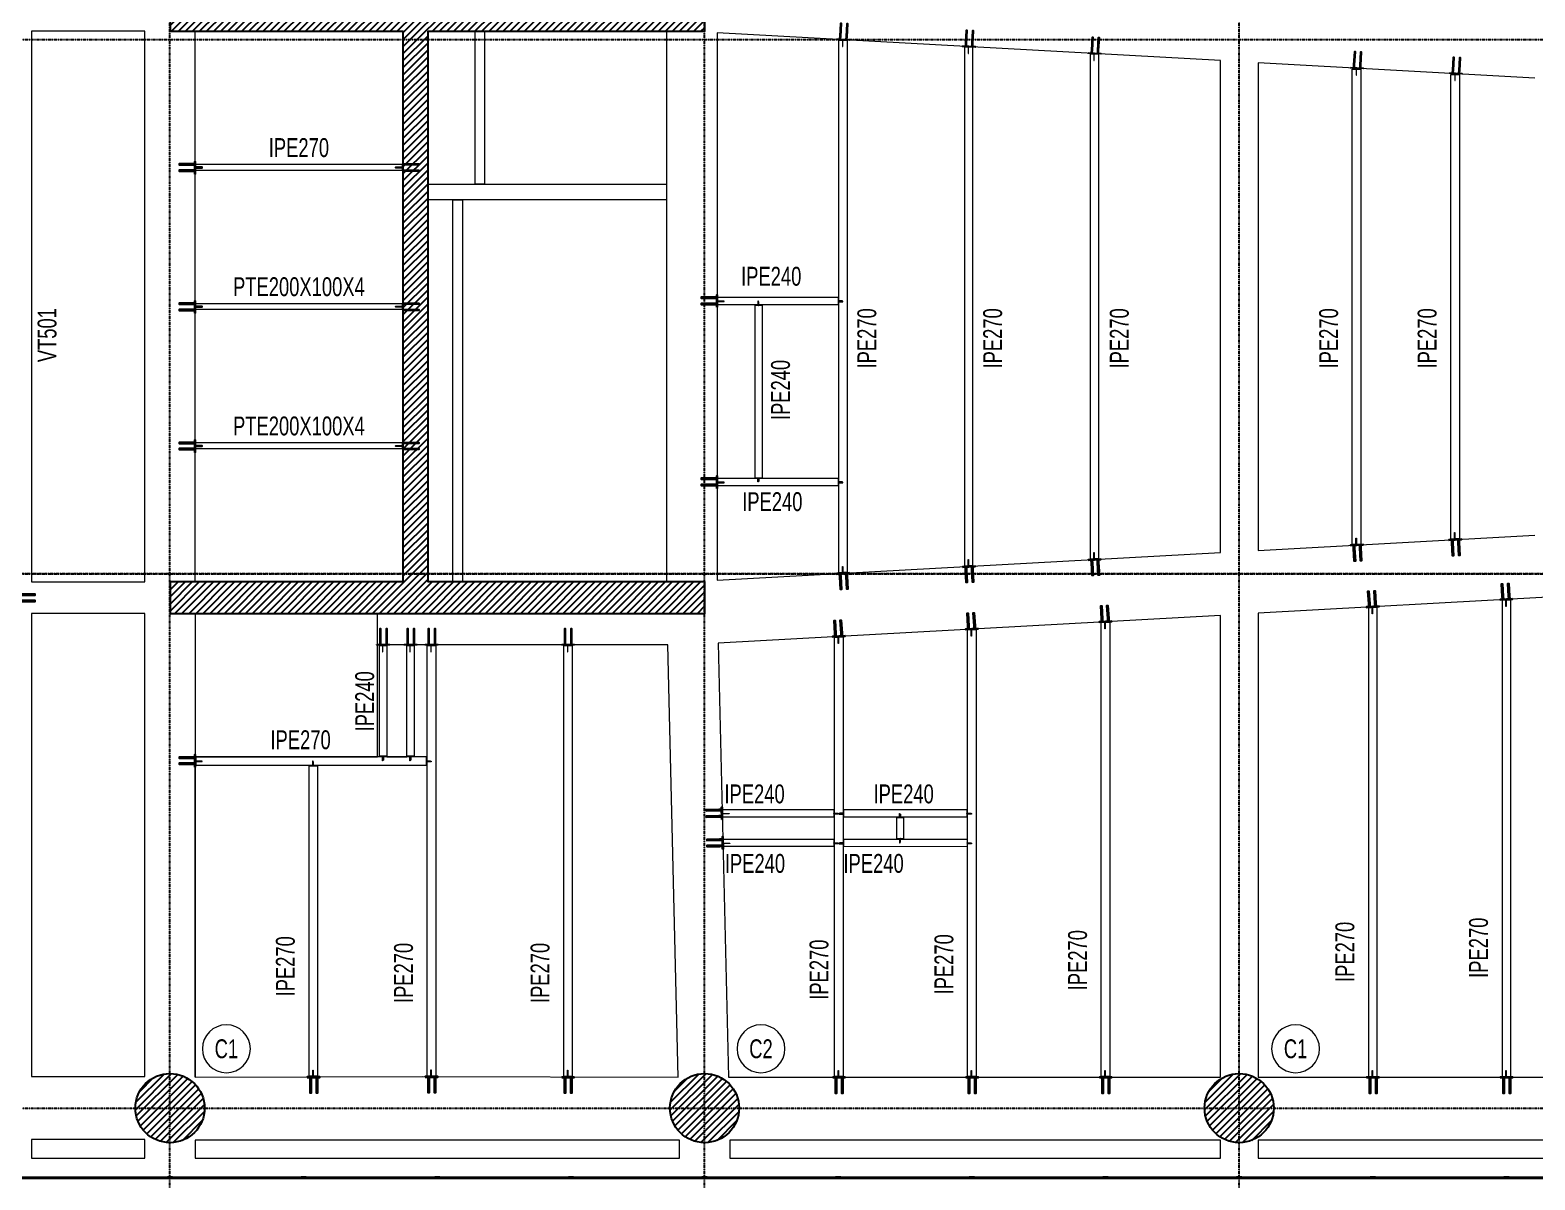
# Model space of a CAD drawing. Header units: millimetres. Extents: x -6598 to 74598, y -11659 to 33736.
# Drawn here: x 6276 to 30202, y -1143 to 17149 of the extents above; entities that cross this region are included whole.
import ezdxf
from ezdxf.enums import TextEntityAlignment as Align

# ---------------------------------------------------------------- set-up
doc = ezdxf.new("R2010")
doc.units = ezdxf.units.MM
doc.header["$LTSCALE"] = 0.95
doc.linetypes.add('DXK_LINE_DOT3', pattern=[5.9187, 2.979, -0.9799, 0.9799, -0.9799])
for name, color, linetype, lineweight in [('0-2', 250, 'Continuous', 5), ('E_COLUMNAS-4', 1, 'Continuous', 25), ('E_TEXTO', 3, 'Continuous', 9), ('E_VIGAS', 7, 'Continuous', 9), ('E_VIGAS-1', 5, 'Continuous', 25), ('E_VIGAS-2', 10, 'Continuous', 25), ('HCB-VIGAS', 4, 'Continuous', 15)]:
    doc.layers.add(name, color=color, linetype=linetype, lineweight=lineweight)
for name, color, linetype in [('HCB-ACH_PANT', 253, 'Continuous'), ('HCB-EJES', 1, 'Continuous'), ('HCB-PLATINAS', 5, 'Continuous'), ('HCB_PANTALLAS', 6, 'Continuous'), ('HCB_VIGAS', 4, 'Continuous')]:
    doc.layers.add(name, color=color, linetype=linetype)
doc.styles.add('Arial Narrow', font='', dxfattribs={"width": 0.85, "height": 0.3})
doc.styles.get('Arial Narrow').set_extended_font_data('Arial Narrow')

# ---------------------------------------------------------------- blocks, each defined once
blk = doc.blocks.new('EST_SFM_VIGA-METALICA-SECCION-C - EST_SFM_VIGA-METALICA-UPN100-1527742-PLANTA TIPO PISO 18 A PISO 23')
at = {"layer": 'E_VIGAS-2'}
blk.add_line((34.044, 0.018), (-34.827, 0.018), dxfattribs=at)
blk = doc.blocks.new('DCTIB_CNI_EST_MOD-1A-FAC_0001_rvt-2-PLANTA TIPO PISO 18 A PISO 23')
at = {"layer": 'E_VIGAS-1'}
for p, q in [((-65.703, 139.567), (-65.621, 139.567)), ((-65.703, 139.545), (-65.703, 139.567)), ((-65.621, 139.545), (-65.621, 139.567)), ((-63.578, 139.567), (-63.496, 139.567)), ((-63.578, 139.545), (-63.578, 139.567)), ((-63.496, 139.545), (-63.496, 139.567)), ((-61.453, 139.567), (-61.371, 139.567)), ((-61.453, 139.545), (-61.453, 139.567)), ((-61.371, 139.545), (-61.371, 139.567)), ((-59.328, 139.567), (-59.246, 139.567)), ((-59.328, 139.567), (-59.328, 139.545)), ((-59.246, 139.567), (-59.246, 139.545)), ((-57.203, 139.567), (-57.121, 139.567)), ((-57.203, 139.545), (-57.203, 139.567)), ((-57.121, 139.545), (-57.121, 139.567)), ((-55.078, 139.567), (-54.996, 139.567)), ((-55.078, 139.545), (-55.078, 139.567)), ((-54.996, 139.545), (-54.996, 139.567)), ((-52.953, 139.567), (-52.871, 139.567)), ((-52.953, 139.545), (-52.953, 139.567)), ((-52.871, 139.545), (-52.871, 139.567)), ((-50.828, 139.567), (-50.746, 139.567)), ((-50.828, 139.567), (-50.828, 139.545)), ((-50.746, 139.567), (-50.746, 139.545)), ((-48.703, 139.567), (-48.621, 139.567)), ((-48.703, 139.545), (-48.703, 139.567)), ((-48.621, 139.545), (-48.621, 139.567)), ((-46.578, 139.567), (-46.496, 139.567)), ((-46.578, 139.545), (-46.578, 139.567)), ((-46.496, 139.545), (-46.496, 139.567)), ((-44.453, 139.567), (-44.371, 139.567)), ((-44.453, 139.545), (-44.453, 139.567)), ((-44.371, 139.545), (-44.371, 139.567))]:
    blk.add_line(p, q, dxfattribs=at)
blk.add_blockref('EST_SFM_VIGA-METALICA-SECCION-C - EST_SFM_VIGA-METALICA-UPN100-1527742-PLANTA TIPO PISO 18 A PISO 23', (-39.77, 139.527), dxfattribs=at)
blk = doc.blocks.new('CNI_TAG COLUMNAS CONCRETO MARCA - CNI_COLUMNA CONCRETO-582370-PLANTA TIPO PISO 18 A PISO 23')
at = {"layer": 'E_TEXTO'}
for start, end in [(360, 180), (180, 360)]:
    blk.add_arc((0.00026, -0.00015), 0.00254, start, end, dxfattribs=at)

msp = doc.modelspace()

# ---------------------------------------------------------------- hatches: boundary and pattern name
at = {"layer": 'HCB-ACH_PANT'}
h = msp.add_hatch(dxfattribs=at)
h.set_pattern_fill('ANSI31', color=256, scale=25)
h.set_pattern_definition([(45, (-21176.42, -55448.78), (-56.1266, 56.1266), [])])
h.paths.add_polyline_path([(8503.2, 8370.1), (8503.2, 7870.1), (17003.2, 7870.1), (17003.2, 8370.1), (12603.1, 8370.1), (12603.1, 17130.1), (17003.2, 17130.1), (17003.2, 17630.1), (8503.2, 17630.1), (8503.2, 17130.1), (12203.1, 17130.1), (12203.1, 8370.1)])
h = msp.add_hatch(dxfattribs=at)
h.set_pattern_fill('ANSI31', color=256, scale=25)
h.set_pattern_definition([(45, (-4146.11, -3e-11), (-56.1266, 56.1266), [])])
edge = h.paths.add_edge_path()
edge.add_arc((8500.1, 0), 550, 0, 360)
h = msp.add_hatch(dxfattribs=at)
h.set_pattern_fill('ANSI31', color=256, scale=25)
h.set_pattern_definition([(45, (4353.89, -3e-11), (-56.1266, 56.1266), [])])
edge = h.paths.add_edge_path()
edge.add_arc((17000.1, 0), 550, 0, 360)
h = msp.add_hatch(dxfattribs=at)
h.set_pattern_fill('ANSI31', color=256, scale=25)
h.set_pattern_definition([(45, (12853.89, -3e-11), (-56.1266, 56.1266), [])])
edge = h.paths.add_edge_path()
edge.add_arc((25500.1, 0), 550, 0, 360)

# ---------------------------------------------------------------- linework, layer by layer
at = {"layer": 'E_COLUMNAS-4'}
for centre in [(8500.1, 0), (17000.1, 0), (25500.1, 0)]:
    msp.add_circle(centre, 550, dxfattribs=at)
at = {"layer": 'E_VIGAS', "color": 30, "true_color": 0xf26722}
for p, q in [((12600.1, 14697.8), (16400.1, 14697.9)), ((16400.1, 14447.9), (12600.1, 14447.8))]:
    msp.add_line(p, q, dxfattribs=at)
for points in [[(6101, 26595.9), (6101.1, -1095.9), (61901.3, -1095.8), (61901.2, 26595.9)], [(6301, 17132.6), (6301, 8370.2), (8101, 8370.2), (8101, 17132.6)], [(33672.8, 490.1), (33788.7, 8125.2), (30409.1, 8125.2), (25801, 7870.7), (25801, 490.1)], [(8101, 500), (8101, 7870.2), (6301, 7870.2), (6301, 500)], [(25201, 490.1), (25201, 7837.5), (17215, 7396.4), (17380.9, 490.1)], [(8101, -795.9), (8101, -500), (6301, -500), (6301, -795.9)], [(33657.6, -509.9), (25801, -509.9), (25801, -795.9), (33653.3, -795.9)]]:
    msp.add_lwpolyline(points, close=True, dxfattribs=at)
for points in [[(8901, 8370.2), (8901, 17130.2)], [(13500.1, 17127.8), (13500.1, 14697.8), (13350.1, 14697.8), (13350.1, 17127.8)], [(17201.2, 8397.2), (25201, 8839.1), (25201, 16663.4), (17201.3, 17106.2), (17201.3, 8397.2)], [(30201.2, 16386.6), (25801, 16630.2), (25801, 8872.2), (30201.3, 9115.2)], [(13000.1, 8367.8), (13000, 14447.8), (13150, 14447.8), (13150.1, 8367.8)], [(8901, 7870.2), (8901, 5590.1), (11800, 5590.1), (11801, 7370.2), (11801, 7870.2)], [(8901, 490.1), (8901, 5590.1), (8901, 490.1), (12515, 500.1), (16580.7, 490.1), (16415.4, 7370.2), (16415.4, 7370.2), (12385, 7370.1), (12385, 7370.1)], [(16601, -795.9), (16601, -509.9), (8901, -509.9), (8901, -795.9), (16601, -795.9)], [(17401, -795.9), (25201, -795.9), (25201, -509.9), (17401, -509.9), (17401, -795.9)]]:
    msp.add_lwpolyline(points, dxfattribs=at)
at = {"layer": 'E_VIGAS', "color": 8}
for points in [[(16401.3, 8370.2), (16401.3, 8370.2), (16401.3, 17130.2), (16401.3, 17130.2)], [(12264.9, 7370.1), (11950, 7370.1), (11950, 5590.1), (12265, 5590.1), (12265.1, 7370.1)]]:
    msp.add_lwpolyline(points, dxfattribs=at)
at = {"layer": 'HCB-EJES', "linetype": 'DXK_LINE_DOT3'}
for p, q in [((8500.1, -5780.2), (8500.1, 31280.5)), ((17000.1, -5780.2), (17000.1, 31280.5)), ((25500.1, -5780.2), (25500.1, 31280.5)), ((-5098.2, 17000), (73098.4, 17000)), ((-5098.2, 0), (73098.4, 0))]:
    msp.add_line(p, q, dxfattribs=at)
msp.add_lwpolyline([(73098.4, 8500), (-5098.2, 8500), (73098.4, 8500)], dxfattribs=at)
at = {"layer": 'HCB-PLATINAS', "color": 5}
for points in [[(19151.2, 17005.8), (19154.7, 17004.1), (19158.4, 17005.4), (19160.5, 17006.1), (19163.2, 17011.6), (19165.2, 17049.1), (19176.5, 17253.2), (19160.6, 17254.1), (19149.3, 17049.9), (19147.2, 17012.5), (19149.2, 17006.7)], [(19251, 17000.2), (19254.6, 16998.5), (19258.3, 16999.8), (19260.4, 17000.6), (19263, 17006.1), (19265.1, 17043.5), (19276.4, 17247.7), (19260.4, 17248.6), (19249.1, 17044.4), (19247, 17007), (19249.1, 17001.2)], [(21151.3, 16895.1), (21154.8, 16893.4), (21158.5, 16894.7), (21160.6, 16895.4), (21163.3, 16900.9), (21165.3, 16938.3), (21176.6, 17142.5), (21160.7, 17143.4), (21149.4, 16939.2), (21147.3, 16901.8), (21149.3, 16896)], [(21251.1, 16889.5), (21254.7, 16887.8), (21258.4, 16889.1), (21260.5, 16889.9), (21263.1, 16895.4), (21265.2, 16932.8), (21276.5, 17137), (21260.5, 17137.9), (21249.2, 16933.7), (21247.1, 16896.3), (21249.2, 16890.5)], [(23151.6, 16784.3), (23155.2, 16782.6), (23158.9, 16783.9), (23160.9, 16784.7), (23163.6, 16790.2), (23165.7, 16827.6), (23177, 17031.8), (23161, 17032.7), (23149.7, 16828.5), (23147.6, 16791.1), (23149.6, 16785.3)], [(23251.5, 16778.8), (23255, 16777.1), (23258.7, 16778.4), (23260.8, 16779.1), (23263.4, 16784.7), (23265.5, 16822.1), (23276.8, 17026.3), (23260.8, 17027.2), (23249.5, 16823), (23247.5, 16785.5), (23249.5, 16779.8)], [(27321.8, 16553.4), (27325.3, 16551.7), (27329, 16553), (27331.1, 16553.7), (27333.8, 16559.3), (27335.8, 16596.7), (27347.1, 16800.9), (27331.2, 16801.8), (27319.9, 16597.6), (27317.8, 16560.1), (27319.8, 16554.4)], [(27421.6, 16547.9), (27425.2, 16546.2), (27428.9, 16547.5), (27431, 16548.2), (27433.6, 16553.7), (27435.7, 16591.2), (27447, 16795.4), (27431, 16796.2), (27419.7, 16592.1), (27417.6, 16554.6), (27419.7, 16548.8)], [(28893.2, 16466.4), (28896.7, 16464.7), (28900.4, 16466), (28902.5, 16466.8), (28905.2, 16472.3), (28907.3, 16509.7), (28918.6, 16713.9), (28902.6, 16714.8), (28891.3, 16510.6), (28889.2, 16473.2), (28891.2, 16467.4)], [(28993.1, 16460.9), (28996.6, 16459.2), (29000.3, 16460.5), (29002.4, 16461.2), (29005, 16466.7), (29007.1, 16504.2), (29018.4, 16708.4), (29002.4, 16709.3), (28991.1, 16505.1), (28989.1, 16467.6), (28991.1, 16461.8)], [(8893.5, 15007.1), (8895, 15010.7), (8893.5, 15014.4), (8892.7, 15016.4), (8887, 15018.7), (8849.5, 15018.7), (8645, 15018.7), (8645, 15002.7), (8849.5, 15002.7), (8887, 15002.7), (8892.7, 15005.1)], [(8893.5, 14907.1), (8895, 14910.7), (8893.5, 14914.4), (8892.7, 14916.4), (8887, 14918.7), (8849.5, 14918.7), (8645, 14918.7), (8645, 14902.7), (8849.5, 14902.7), (8887, 14902.7), (8892.7, 14905.1)], [(12210.6, 15007.1), (12209.1, 15010.7), (12210.6, 15014.4), (12211.5, 15016.4), (12217.1, 15018.7), (12254.6, 15018.7), (12459.1, 15018.7), (12459.1, 15002.7), (12254.6, 15002.7), (12217.1, 15002.7), (12211.5, 15005.1)], [(12210.6, 14907.1), (12209.1, 14910.7), (12210.6, 14914.4), (12211.5, 14916.4), (12217.1, 14918.7), (12254.6, 14918.7), (12459.1, 14918.7), (12459.1, 14902.7), (12254.6, 14902.7), (12217.1, 14902.7), (12211.5, 14905.1)], [(8893.5, 12793.7), (8895, 12797.3), (8893.5, 12801), (8892.7, 12803), (8887, 12805.3), (8849.5, 12805.3), (8645, 12805.3), (8645, 12789.3), (8849.5, 12789.3), (8887, 12789.3), (8892.7, 12791.7)], [(8893.5, 12693.7), (8895, 12697.3), (8893.5, 12701), (8892.7, 12703), (8887, 12705.3), (8849.5, 12705.3), (8645, 12705.3), (8645, 12689.3), (8849.5, 12689.3), (8887, 12689.3), (8892.7, 12691.7)], [(12210.6, 12793.7), (12209.1, 12797.3), (12210.6, 12801), (12211.5, 12803), (12217.1, 12805.3), (12254.6, 12805.3), (12459.1, 12805.3), (12459.1, 12789.3), (12254.6, 12789.3), (12217.1, 12789.3), (12211.5, 12791.7)], [(12210.6, 12693.7), (12209.1, 12697.3), (12210.6, 12701), (12211.5, 12703), (12217.1, 12705.3), (12254.6, 12705.3), (12459.1, 12705.3), (12459.1, 12689.3), (12254.6, 12689.3), (12217.1, 12689.3), (12211.5, 12691.7)], [(17193.8, 12890.1), (17195.3, 12893.7), (17193.8, 12897.3), (17192.9, 12899.4), (17187.3, 12901.7), (17149.8, 12901.7), (16945.3, 12901.7), (16945.3, 12885.7), (17149.8, 12885.7), (17187.3, 12885.7), (17192.9, 12888.1)], [(17193.8, 12790.1), (17195.3, 12793.7), (17193.8, 12797.3), (17192.9, 12799.4), (17187.3, 12801.7), (17149.8, 12801.7), (16945.3, 12801.7), (16945.3, 12785.7), (17149.8, 12785.7), (17187.3, 12785.7), (17192.9, 12788.1)], [(8893.5, 10578.7), (8895, 10582.3), (8893.5, 10586), (8892.7, 10588), (8887, 10590.3), (8849.5, 10590.3), (8645, 10590.3), (8645, 10574.3), (8849.5, 10574.3), (8887, 10574.3), (8892.7, 10576.7)], [(12210.6, 10578.7), (12209.1, 10582.3), (12210.6, 10586), (12211.5, 10588), (12217.1, 10590.3), (12254.6, 10590.3), (12459.1, 10590.3), (12459.1, 10574.3), (12254.6, 10574.3), (12217.1, 10574.3), (12211.5, 10576.7)], [(8893.5, 10478.7), (8895, 10482.3), (8893.5, 10486), (8892.7, 10488), (8887, 10490.3), (8849.5, 10490.3), (8645, 10490.3), (8645, 10474.3), (8849.5, 10474.3), (8887, 10474.3), (8892.7, 10476.7)], [(12210.6, 10478.7), (12209.1, 10482.3), (12210.6, 10486), (12211.5, 10488), (12217.1, 10490.3), (12254.6, 10490.3), (12459.1, 10490.3), (12459.1, 10474.3), (12254.6, 10474.3), (12217.1, 10474.3), (12211.5, 10476.7)], [(17193.8, 10008.4), (17195.3, 10012.1), (17193.8, 10015.7), (17192.9, 10017.7), (17187.3, 10020.1), (17149.8, 10020.1), (16945.3, 10020.1), (16945.3, 10004.1), (17149.8, 10004.1), (17187.3, 10004.1), (17192.9, 10006.4)], [(17193.8, 9908.4), (17195.3, 9912.1), (17193.8, 9915.7), (17192.9, 9917.7), (17187.3, 9920.1), (17149.8, 9920.1), (16945.3, 9920.1), (16945.3, 9904.1), (17149.8, 9904.1), (17187.3, 9904.1), (17192.9, 9906.4)], [(27321.7, 8948.6), (27325.2, 8950.3), (27328.9, 8949), (27331, 8948.3), (27333.6, 8942.8), (27335.7, 8905.3), (27347.1, 8701.2), (27331.1, 8700.3), (27319.8, 8904.4), (27317.7, 8941.9), (27319.7, 8947.7)], [(27421.5, 8954.2), (27425.1, 8955.9), (27428.8, 8954.6), (27430.8, 8953.9), (27433.5, 8948.3), (27435.6, 8910.9), (27446.9, 8706.7), (27431, 8705.8), (27419.6, 8910), (27417.5, 8947.4), (27419.5, 8953.2)], [(28884.5, 9034.9), (28888.1, 9036.6), (28891.8, 9035.3), (28893.8, 9034.6), (28896.5, 9029.1), (28898.6, 8991.6), (28909.9, 8787.5), (28894, 8786.6), (28882.6, 8990.8), (28880.5, 9028.2), (28882.5, 9034)], [(28984.4, 9040.5), (28987.9, 9042.2), (28991.6, 9040.9), (28993.7, 9040.2), (28996.3, 9034.7), (28998.4, 8997.2), (29009.8, 8793), (28993.8, 8792.1), (28982.4, 8996.3), (28980.4, 9033.8), (28982.4, 9039.5)], [(21251, 8613.3), (21254.5, 8615), (21258.2, 8613.7), (21260.3, 8613), (21263, 8607.5), (21265.1, 8570), (21276.4, 8365.9), (21260.5, 8365), (21249.1, 8569.2), (21247, 8606.6), (21249, 8612.4)], [(23151.5, 8718.3), (23155, 8720), (23158.7, 8718.7), (23160.8, 8717.9), (23163.5, 8712.4), (23165.6, 8675), (23176.9, 8470.8), (23160.9, 8469.9), (23149.6, 8674.1), (23147.5, 8711.5), (23149.5, 8717.3)], [(23251.3, 8723.8), (23254.9, 8725.5), (23258.6, 8724.2), (23260.7, 8723.5), (23263.3, 8718), (23265.4, 8680.5), (23276.8, 8476.4), (23260.8, 8475.5), (23249.4, 8679.6), (23247.3, 8717.1), (23249.4, 8722.9)], [(19151.2, 8497.5), (19154.7, 8499.2), (19158.4, 8497.9), (19160.5, 8497.2), (19163.2, 8491.7), (19165.3, 8454.2), (19176.6, 8250), (19160.7, 8249.1), (19149.3, 8453.3), (19147.2, 8490.8), (19149.2, 8496.5)], [(19251.1, 8503.1), (19254.6, 8504.8), (19258.3, 8503.5), (19260.4, 8502.7), (19263, 8497.2), (19265.1, 8459.8), (19276.5, 8255.6), (19260.5, 8254.7), (19249.1, 8458.9), (19247, 8496.3), (19249.1, 8502.1)], [(21151.2, 8607.8), (21154.7, 8609.5), (21158.4, 8608.2), (21160.5, 8607.4), (21163.1, 8601.9), (21165.2, 8564.5), (21176.6, 8360.3), (21160.6, 8359.4), (21149.2, 8563.6), (21147.2, 8601), (21149.2, 8606.8)], [(6108.6, 8172.1), (6107.1, 8168.5), (6108.6, 8164.8), (6109.4, 8162.8), (6115.1, 8160.5), (6152.6, 8160.5), (6357.1, 8160.5), (6357.1, 8176.5), (6152.6, 8176.5), (6115.1, 8176.5), (6109.4, 8174.1)], [(27573.3, 7976.1), (27569.7, 7974.4), (27566, 7975.7), (27564, 7976.4), (27561.3, 7981.9), (27559.2, 8019.4), (27548, 8223.6), (27563.9, 8224.4), (27575.2, 8020.2), (27577.3, 7982.8), (27575.3, 7977)], [(27673.1, 7981.6), (27669.6, 7979.9), (27665.9, 7981.2), (27663.8, 7981.9), (27661.2, 7987.4), (27659.1, 8024.9), (27647.8, 8229.1), (27663.8, 8230), (27675.1, 8025.8), (27677.1, 7988.3), (27675.1, 7982.5)], [(29697.9, 8093.4), (29694.4, 8091.7), (29690.7, 8093), (29688.6, 8093.8), (29685.9, 8099.3), (29683.9, 8136.7), (29672.6, 8340.9), (29688.6, 8341.8), (29699.8, 8137.6), (29701.9, 8100.2), (29699.9, 8094.4)], [(29797.7, 8098.9), (29794.2, 8097.2), (29790.5, 8098.5), (29788.4, 8099.3), (29785.8, 8104.8), (29783.7, 8142.2), (29772.4, 8346.4), (29788.4, 8347.3), (29799.7, 8143.1), (29801.8, 8105.7), (29799.7, 8099.9)], [(6108.6, 8072.1), (6107.1, 8068.5), (6108.6, 8064.8), (6109.4, 8062.8), (6115.1, 8060.5), (6152.6, 8060.5), (6357.1, 8060.5), (6357.1, 8076.5), (6152.6, 8076.5), (6115.1, 8076.5), (6109.4, 8074.1)], [(23323.5, 7741.3), (23320, 7739.6), (23316.3, 7740.9), (23314.2, 7741.7), (23311.5, 7747.2), (23309.5, 7784.6), (23298.2, 7988.8), (23314.2, 7989.7), (23325.4, 7785.5), (23327.5, 7748.1), (23325.5, 7742.3)], [(23423.3, 7746.8), (23419.8, 7745.1), (23416.1, 7746.4), (23414, 7747.2), (23411.4, 7752.7), (23409.3, 7790.1), (23398, 7994.3), (23414, 7995.2), (23425.3, 7791), (23427.3, 7753.6), (23425.3, 7747.8)], [(19083.7, 7507.2), (19080.2, 7505.5), (19076.5, 7506.8), (19074.4, 7507.5), (19071.8, 7513.1), (19069.7, 7550.5), (19058.4, 7754.7), (19074.4, 7755.6), (19085.7, 7551.4), (19087.8, 7513.9), (19085.7, 7508.2)], [(19183.6, 7512.7), (19180.1, 7511), (19176.4, 7512.3), (19174.3, 7513.1), (19171.6, 7518.6), (19169.6, 7556), (19158.3, 7760.2), (19174.3, 7761.1), (19185.5, 7556.9), (19187.6, 7519.5), (19185.6, 7513.7)], [(21198.5, 7624), (21194.9, 7622.3), (21191.2, 7623.6), (21189.2, 7624.3), (21186.5, 7629.8), (21184.4, 7667.2), (21173.2, 7871.4), (21189.1, 7872.3), (21200.4, 7668.1), (21202.5, 7630.7), (21200.5, 7624.9)], [(21298.3, 7629.5), (21294.8, 7627.8), (21291.1, 7629.1), (21289, 7629.8), (21286.4, 7635.3), (21284.3, 7672.8), (21273, 7876.9), (21289, 7877.8), (21300.3, 7673.6), (21302.3, 7636.2), (21300.3, 7630.4)], [(11841.4, 7377.6), (11845, 7376.1), (11848.6, 7377.6), (11850.7, 7378.5), (11853, 7384.1), (11853, 7421.6), (11853, 7626.1), (11837, 7626.1), (11837, 7421.6), (11837, 7384.1), (11839.4, 7378.5)], [(11941.4, 7377.6), (11945, 7376.1), (11948.6, 7377.6), (11950.7, 7378.5), (11953, 7384.1), (11953, 7421.6), (11953, 7626.1), (11937, 7626.1), (11937, 7421.6), (11937, 7384.1), (11939.4, 7378.5)], [(12275.9, 7377.6), (12279.5, 7376.1), (12283.1, 7377.6), (12285.1, 7378.5), (12287.5, 7384.1), (12287.5, 7421.6), (12287.5, 7626.1), (12271.5, 7626.1), (12271.5, 7421.6), (12271.5, 7384.1), (12273.8, 7378.5)], [(12375.9, 7377.6), (12379.5, 7376.1), (12383.1, 7377.6), (12385.1, 7378.5), (12387.5, 7384.1), (12387.5, 7421.6), (12387.5, 7626.1), (12371.5, 7626.1), (12371.5, 7421.6), (12371.5, 7384.1), (12373.8, 7378.5)], [(12608.5, 7377.7), (12612.2, 7376.2), (12615.8, 7377.7), (12617.8, 7378.5), (12620.2, 7384.2), (12620.2, 7421.7), (12620.2, 7626.2), (12604.2, 7626.2), (12604.2, 7421.7), (12604.2, 7384.2), (12606.5, 7378.5)], [(12708.5, 7377.7), (12712.2, 7376.2), (12715.8, 7377.7), (12717.8, 7378.5), (12720.2, 7384.2), (12720.2, 7421.7), (12720.2, 7626.2), (12704.2, 7626.2), (12704.2, 7421.7), (12704.2, 7384.2), (12706.5, 7378.5)], [(14779.7, 7377.6), (14783.3, 7376.1), (14786.9, 7377.6), (14789, 7378.5), (14791.3, 7384.1), (14791.3, 7421.6), (14791.3, 7626.1), (14775.3, 7626.1), (14775.3, 7421.6), (14775.3, 7384.1), (14777.7, 7378.5)], [(14879.7, 7377.6), (14883.3, 7376.1), (14886.9, 7377.6), (14889, 7378.5), (14891.3, 7384.1), (14891.3, 7421.6), (14891.3, 7626.1), (14875.3, 7626.1), (14875.3, 7421.6), (14875.3, 7384.1), (14877.7, 7378.5)], [(8893.4, 5573.2), (8894.9, 5576.8), (8893.4, 5580.5), (8892.6, 5582.5), (8886.9, 5584.8), (8849.4, 5584.8), (8644.9, 5584.8), (8644.9, 5568.8), (8849.4, 5568.8), (8886.9, 5568.8), (8892.6, 5571.2)], [(8893.4, 5473.2), (8894.9, 5476.8), (8893.4, 5480.5), (8892.6, 5482.5), (8886.9, 5484.8), (8849.4, 5484.8), (8644.9, 5484.8), (8644.9, 5468.8), (8849.4, 5468.8), (8886.9, 5468.8), (8892.6, 5471.2)], [(17271.3, 4739.2), (17272.7, 4742.8), (17271.2, 4746.4), (17270.3, 4748.4), (17264.6, 4750.6), (17227.1, 4749.7), (17022.6, 4744.8), (17023, 4728.8), (17227.4, 4733.7), (17264.9, 4734.6), (17270.5, 4737.1)], [(17273.7, 4639.2), (17275.1, 4642.8), (17273.6, 4646.4), (17272.7, 4648.4), (17267, 4650.6), (17229.5, 4649.7), (17025, 4644.8), (17025.4, 4628.8), (17229.8, 4633.7), (17267.3, 4634.6), (17272.9, 4637.1)], [(17282.6, 4269.2), (17284, 4272.8), (17282.4, 4276.4), (17281.6, 4278.4), (17275.8, 4280.7), (17238.4, 4279.7), (17033.9, 4274.8), (17034.3, 4258.8), (17238.7, 4263.8), (17276.2, 4264.7), (17281.8, 4267.1)], [(17285, 4169.2), (17286.4, 4172.9), (17284.8, 4176.5), (17284, 4178.5), (17278.2, 4180.7), (17240.8, 4179.8), (17036.3, 4174.9), (17036.7, 4158.9), (17241.1, 4163.8), (17278.6, 4164.7), (17284.2, 4167.2)], [(10733.3, 487.5), (10736.9, 489), (10740.6, 487.5), (10742.6, 486.7), (10744.9, 481), (10744.9, 443.5), (10744.9, 239), (10728.9, 239), (10728.9, 443.5), (10728.9, 481), (10731.3, 486.7)], [(10833.3, 487.5), (10836.9, 489), (10840.6, 487.5), (10842.6, 486.7), (10844.9, 481), (10844.9, 443.5), (10844.9, 239), (10828.9, 239), (10828.9, 443.5), (10828.9, 481), (10831.3, 486.7)], [(12608.3, 492.5), (12611.9, 494), (12615.5, 492.5), (12617.5, 491.6), (12619.9, 486), (12619.9, 448.5), (12619.9, 244), (12603.9, 244), (12603.9, 448.5), (12603.9, 486), (12606.2, 491.6)], [(12708.3, 492.5), (12711.9, 494), (12715.5, 492.5), (12717.5, 491.6), (12719.9, 486), (12719.9, 448.5), (12719.9, 244), (12703.9, 244), (12703.9, 448.5), (12703.9, 486), (12706.2, 491.6)], [(14779.4, 487.1), (14783, 488.6), (14786.7, 487.1), (14788.7, 486.3), (14791, 480.6), (14791, 443.1), (14791, 238.6), (14775, 238.6), (14775, 443.1), (14775, 480.6), (14777.4, 486.3)], [(14879.4, 487.1), (14883, 488.6), (14886.7, 487.1), (14888.7, 486.3), (14891, 480.6), (14891, 443.1), (14891, 238.6), (14875, 238.6), (14875, 443.1), (14875, 480.6), (14877.4, 486.3)], [(19088.6, 482.6), (19092.2, 484.1), (19095.8, 482.6), (19097.9, 481.8), (19100.2, 476.1), (19100.2, 438.6), (19100.2, 234.1), (19084.2, 234.1), (19084.2, 438.6), (19084.2, 476.1), (19086.6, 481.8)], [(19188.6, 482.6), (19192.2, 484.1), (19195.8, 482.6), (19197.9, 481.8), (19200.2, 476.1), (19200.2, 438.6), (19200.2, 234.1), (19184.2, 234.1), (19184.2, 438.6), (19184.2, 476.1), (19186.6, 481.8)], [(21203.4, 482.6), (21207, 484.1), (21210.6, 482.6), (21212.6, 481.8), (21215, 476.1), (21215, 438.6), (21215, 234.1), (21199, 234.1), (21199, 438.6), (21199, 476.1), (21201.3, 481.8)], [(21303.4, 482.6), (21307, 484.1), (21310.6, 482.6), (21312.6, 481.8), (21315, 476.1), (21315, 438.6), (21315, 234.1), (21299, 234.1), (21299, 438.6), (21299, 476.1), (21301.3, 481.8)], [(23328.4, 482.6), (23332, 484.1), (23335.6, 482.6), (23337.7, 481.8), (23340, 476.1), (23340, 438.6), (23340, 234.1), (23324, 234.1), (23324, 438.6), (23324, 476.1), (23326.4, 481.8)], [(23428.4, 482.6), (23432, 484.1), (23435.6, 482.6), (23437.7, 481.8), (23440, 476.1), (23440, 438.6), (23440, 234.1), (23424, 234.1), (23424, 438.6), (23424, 476.1), (23426.4, 481.8)], [(27575.6, 482.6), (27579.2, 484.1), (27582.8, 482.6), (27584.8, 481.7), (27587.2, 476.1), (27587.2, 438.6), (27587.2, 234.1), (27571.2, 234.1), (27571.2, 438.6), (27571.2, 476.1), (27573.5, 481.7)], [(27675.6, 482.6), (27679.2, 484.1), (27682.8, 482.6), (27684.8, 481.7), (27687.2, 476.1), (27687.2, 438.6), (27687.2, 234.1), (27671.2, 234.1), (27671.2, 438.6), (27671.2, 476.1), (27673.5, 481.7)], [(29700.6, 482.6), (29704.2, 484.1), (29707.8, 482.6), (29709.8, 481.7), (29712.2, 476.1), (29712.2, 438.6), (29712.2, 234.1), (29696.2, 234.1), (29696.2, 438.6), (29696.2, 476.1), (29698.5, 481.7)], [(29800.6, 482.6), (29804.2, 484.1), (29807.8, 482.6), (29809.8, 481.7), (29812.2, 476.1), (29812.2, 438.6), (29812.2, 234.1), (29796.2, 234.1), (29796.2, 438.6), (29796.2, 476.1), (29798.5, 481.7)]]:
    msp.add_lwpolyline(points, close=True, dxfattribs=at)
at = {"layer": 'HCB-PLATINAS', "color": 4}
for points in [[(19100.7, 17007.1), (19300.4, 16996), (19300.1, 16990), (19100.4, 17001.1)], [(21100.8, 16896.3), (21300.5, 16885.3), (21300.2, 16879.3), (21100.5, 16890.4)], [(23101.2, 16785.6), (23300.8, 16774.6), (23300.5, 16768.6), (23100.8, 16779.6)], [(27271.3, 16554.7), (27471, 16543.6), (27470.7, 16537.7), (27271, 16548.7)], [(28842.7, 16467.7), (29042.4, 16456.7), (29042.1, 16450.7), (28842.4, 16461.7)], [(8895, 14856.6), (8895, 15056.6), (8901, 15056.6), (8901, 14856.6)], [(12209.1, 14856.6), (12209.1, 15056.6), (12203.1, 15056.6), (12203.1, 14856.6)], [(17195.3, 12739.6), (17195.3, 12939.6), (17201.3, 12939.6), (17201.3, 12739.6)], [(8895, 12643.2), (8895, 12843.2), (8901, 12843.2), (8901, 12643.2)], [(12209.1, 12643.2), (12209.1, 12843.2), (12203.1, 12843.2), (12203.1, 12643.2)], [(8895, 10428.2), (8895, 10628.2), (8901, 10628.2), (8901, 10428.2)], [(12209.1, 10428.2), (12209.1, 10628.2), (12203.1, 10628.2), (12203.1, 10428.2)], [(17195.3, 9858), (17195.3, 10058), (17201.3, 10058), (17201.3, 9858)], [(27271.2, 8947.3), (27470.9, 8958.4), (27470.6, 8964.4), (27270.9, 8953.3)], [(28834, 9033.6), (29033.7, 9044.7), (29033.4, 9050.7), (28833.7, 9039.6)], [(21100.7, 8606.5), (21300.4, 8617.6), (21300, 8623.6), (21100.4, 8612.5)], [(23101, 8717), (23300.7, 8728.1), (23300.4, 8734.1), (23100.7, 8722.9)], [(19100.7, 8496.2), (19300.4, 8507.3), (19300.1, 8513.3), (19100.4, 8502.2)], [(27723.6, 7982.9), (27523.9, 7971.8), (27524.2, 7965.9), (27723.9, 7976.9)], [(29848.2, 8100.2), (29648.5, 8089.2), (29648.9, 8083.2), (29848.6, 8094.2)], [(23473.8, 7748.1), (23274.1, 7737.1), (23274.5, 7731.1), (23474.1, 7742.1)], [(19234.1, 7514), (19034.4, 7503), (19034.7, 7497), (19234.4, 7508)], [(21348.8, 7630.8), (21149.1, 7619.7), (21149.4, 7613.7), (21349.1, 7624.8)], [(11790.9, 7376.1), (11990.9, 7376.1), (11990.9, 7370.1), (11790.9, 7370.1)], [(12225.4, 7376.1), (12425.4, 7376.1), (12425.4, 7370.1), (12225.4, 7370.1)], [(12558.1, 7376.2), (12758.1, 7376.2), (12758.1, 7370.2), (12558.1, 7370.2)], [(14729.2, 7376.1), (14929.2, 7376.1), (14929.2, 7370.1), (14729.2, 7370.1)], [(8894.9, 5422.7), (8894.9, 5622.7), (8900.9, 5622.7), (8900.9, 5422.7)], [(17276.4, 4588.8), (17271.6, 4788.7), (17277.6, 4788.8), (17282.4, 4588.9)], [(17287.7, 4118.8), (17282.9, 4318.7), (17288.9, 4318.9), (17293.7, 4118.9)], [(10682.8, 489), (10882.8, 489), (10882.8, 495), (10682.8, 495)], [(12557.8, 494), (12757.8, 494), (12757.8, 500), (12557.8, 500)], [(14728.9, 488.6), (14928.9, 488.6), (14928.9, 494.6), (14728.9, 494.6)], [(19038.1, 484.1), (19238.1, 484.1), (19238.1, 490.1), (19038.1, 490.1)], [(21152.9, 484.1), (21352.9, 484.1), (21352.9, 490.1), (21152.9, 490.1)], [(23277.9, 484.1), (23477.9, 484.1), (23477.9, 490.1), (23277.9, 490.1)], [(27525.1, 484.1), (27725.1, 484.1), (27725.1, 490.1), (27525.1, 490.1)], [(29650.1, 484.1), (29850.1, 484.1), (29850.1, 490.1), (29650.1, 490.1)]]:
    msp.add_lwpolyline(points, close=True, dxfattribs=at)
at = {"layer": 'HCB-VIGAS'}
for points in [[(19132.9, 16988.5), (19267.9, 16981.8), (19267.7, 8524.9), (19132.7, 8517.4)], [(19191, 16996.1), (19190.9, 16885.5), (19196.9, 16885.5), (19196.9, 16995.7)], [(21132.7, 8627.7), (21267.7, 8635.2), (21267.7, 16871.1), (21132.7, 16878.6)], [(21190.9, 16885.4), (21190.9, 16774.8), (21196.9, 16774.8), (21196.9, 16885)], [(23132.6, 8738.2), (23267.6, 8745.7), (23267.6, 16760.4), (23132.6, 16767.9)], [(23190.9, 16774.6), (23190.8, 16664.1), (23196.8, 16664.1), (23196.8, 16774.3)], [(27299.3, 16529.8), (27434.3, 16529.8), (27434.3, 8972.4), (27299.3, 8964.9)], [(27360.8, 16543.7), (27360.8, 16433.2), (27366.8, 16433.2), (27366.8, 16543.4)], [(28866.1, 16443), (29001.1, 16443), (29001, 9058.9), (28866, 9051.5)], [(28930.7, 16456.8), (28930.7, 16346.3), (28936.7, 16346.3), (28936.7, 16456.5)], [(12193.1, 14915.2), (8911, 14915.2), (8911, 15015.2), (12193.1, 15015.2)], [(12193.1, 12701.8), (8911, 12701.8), (8911, 12801.8), (12193.1, 12801.8)], [(17201.3, 12836.5), (17201.3, 12830.5), (17311.3, 12830.5), (17311.3, 12836.5)], [(19122.7, 12780.2), (17211.3, 12780.2), (17211.3, 12900.2), (19122.7, 12900.2)], [(17800.2, 10028.5), (17920.2, 10028.5), (17920.2, 12770.2), (17800.2, 12770.2)], [(17857.1, 12836.5), (17847.1, 12836.5), (17847.1, 12780.2), (17857.1, 12780.2)], [(17857.1, 12770.2), (17863.3, 12770.2), (17863.3, 12826.5), (17857.1, 12826.5)], [(19122.7, 12843.3), (19122.7, 12837.1), (19186.9, 12837.1), (19186.9, 12843.3)], [(19196.9, 12827.1), (19196.9, 12837.1), (19132.7, 12837.1), (19132.7, 12827.1)], [(12193.1, 10486.8), (8911, 10486.8), (8911, 10586.8), (12193.1, 10586.8)], [(17201.3, 9954.9), (17201.3, 9948.9), (17311.3, 9948.9), (17311.3, 9954.9)], [(17211.3, 10018.5), (19122.7, 10018.5), (19122.7, 9898.5), (17211.3, 9898.5)], [(17857.1, 9961.1), (17847.1, 9961.1), (17847.1, 10018.5), (17857.1, 10018.5)], [(17857.1, 10028.5), (17863.3, 10028.5), (17863.3, 9970.5), (17857.1, 9970.5)], [(19122.7, 9961.6), (19122.7, 9955.4), (19186.9, 9955.4), (19186.9, 9961.6)], [(19196.9, 9945.4), (19196.9, 9955.4), (19132.7, 9955.4), (19132.7, 9945.4)], [(28924.2, 9044.7), (28924.2, 9155.2), (28930.2, 9155.2), (28930.2, 9045)], [(27357.5, 8958.1), (27357.5, 9068.7), (27363.5, 9068.7), (27363.5, 8958.5)], [(19190.9, 8507), (19190.9, 8617.6), (19196.9, 8617.6), (19196.9, 8507.4)], [(21190.9, 8617.5), (21190.9, 8728), (21196.9, 8728), (21196.9, 8617.8)], [(23190.9, 8728), (23190.8, 8838.5), (23196.8, 8838.5), (23196.8, 8728.3)], [(27557.6, 500.1), (27692.6, 500.1), (27692.6, 7965.2), (27557.6, 7957.7)], [(27621.8, 7971.2), (27621.8, 7860.7), (27615.8, 7860.7), (27615.8, 7970.9)], [(29682.6, 500.1), (29817.6, 500.1), (29817.6, 8082.5), (29682.6, 8075.1)], [(29746.8, 8088.6), (29746.8, 7978.1), (29740.8, 7978.1), (29740.8, 8088.3)], [(23307.6, 7722.9), (23442.5, 7730.4), (23442.6, 500.1), (23307.6, 500.1)], [(23371.8, 7736.5), (23371.8, 7626), (23365.8, 7626), (23365.8, 7736.2)], [(19067.8, 7488.7), (19202.7, 7496.2), (19202.8, 500.1), (19067.8, 500.1)], [(19132, 7502.4), (19132, 7391.8), (19126, 7391.8), (19126, 7502)], [(21182.6, 7605.6), (21317.5, 7613), (21317.6, 500.1), (21182.6, 500.1)], [(21246.7, 7619.1), (21246.8, 7508.6), (21240.8, 7508.6), (21240.8, 7618.8)], [(11830.1, 7360.1), (11950.1, 7360.1), (11950, 5600.1), (11830, 5600.1)], [(11880.7, 7370.1), (11880.7, 7260.1), (11886.7, 7260.1), (11886.7, 7370.1)], [(12265.1, 7360.1), (12385.1, 7360.1), (12385.1, 5600.1), (12265.1, 5600.1)], [(12315.7, 7370), (12315.7, 7260), (12321.7, 7260), (12321.7, 7370)], [(12590.3, 7360.2), (12725.3, 7360.2), (12725.3, 510.1), (12590.3, 510.1)], [(12648.4, 7370.2), (12648.4, 7260.2), (12654.4, 7260.2), (12654.4, 7370.2)], [(14761.4, 7360.2), (14896.4, 7360.2), (14896.4, 504.6), (14761.4, 504.6)], [(14819.5, 7370.1), (14819.5, 7260.1), (14825.5, 7260.1), (14825.5, 7370.1)], [(8900.9, 5519.6), (8900.9, 5513.6), (9010.9, 5513.6), (9010.9, 5519.6)], [(8911, 5455.1), (12580.3, 5455.1), (12580.3, 5590.1), (8911, 5590.1)], [(10776.6, 5519.3), (10766.6, 5519.3), (10766.6, 5455.2), (10776.6, 5455.2)], [(10776.6, 5445.2), (10783.2, 5445.2), (10783.2, 5509.3), (10776.6, 5509.3)], [(11886.6, 5526.1), (11876.6, 5526.1), (11876.6, 5590.2), (11886.6, 5590.2)], [(11886.6, 5600.2), (11893.2, 5600.2), (11893.2, 5536.1), (11886.6, 5536.1)], [(12321.7, 5526.1), (12311.7, 5526.1), (12311.7, 5590.2), (12321.7, 5590.2)], [(12321.7, 5600.2), (12328.3, 5600.2), (12328.3, 5536.1), (12321.7, 5536.1)], [(12580.3, 5525.9), (12642.6, 5525.9), (12642.6, 5519.7), (12580.3, 5519.7)], [(12590.1, 5509.7), (12590.1, 5519.7), (12654.4, 5519.7), (12654.4, 5509.7)], [(10712.5, 5445.1), (10847.5, 5445.1), (10847.5, 505.5), (10712.5, 505.5)], [(17389.9, 4685.6), (17389.9, 4679.6), (17279.9, 4679.6), (17279.9, 4685.6)], [(19057.8, 4629.1), (17291.5, 4628.8), (17288.6, 4748.8), (19057.8, 4749.1)], [(19057.8, 4685.3), (19057.8, 4691.9), (19122, 4691.9), (19122, 4685.3)], [(19132, 4685.3), (19132, 4675.3), (19067.8, 4675.3), (19067.8, 4685.3)], [(19138.6, 4686.4), (19138.6, 4676.4), (19202.7, 4676.4), (19202.7, 4686.4)], [(19212.8, 4686.4), (19212.8, 4693), (19148.6, 4693), (19148.6, 4686.4)], [(21172.6, 4629.1), (19212.8, 4629.1), (19212.8, 4749.1), (21172.6, 4749.1)], [(20050.3, 4288.7), (20170.3, 4288.7), (20170.3, 4619.5), (20050.3, 4619.5)], [(20097.2, 4686.8), (20107.2, 4686.8), (20107.2, 4629.1), (20097.2, 4629.1)], [(20113.4, 4619.5), (20107.2, 4619.5), (20107.2, 4676.8), (20113.4, 4676.8)], [(21172.6, 4686.8), (21172.6, 4693), (21236.8, 4693), (21236.8, 4686.8)], [(21246.8, 4686.8), (21246.8, 4676.8), (21182.6, 4676.8), (21182.6, 4686.8)], [(17401.2, 4215.7), (17401.2, 4209.7), (17291.2, 4209.7), (17291.2, 4215.7)], [(19057.3, 4159.1), (17302.8, 4158.9), (17300.3, 4278.9), (19057.3, 4279.1)], [(19057.3, 4215.8), (19057.3, 4222.4), (19122, 4222.4), (19122, 4215.8)], [(19132, 4215.8), (19132, 4205.8), (19067.7, 4205.8), (19067.7, 4215.8)], [(19138.6, 4215.8), (19138.6, 4205.8), (19202.8, 4205.8), (19202.8, 4215.8)], [(19213.8, 4215.8), (19213.8, 4222.4), (19148.6, 4222.4), (19148.6, 4215.8)], [(21173.5, 4159.1), (19213.8, 4158.3), (19213.8, 4278.3), (21173.5, 4279.1)], [(20098.2, 4222.2), (20108.2, 4222.2), (20108.2, 4278.7), (20098.2, 4278.7)], [(20113.4, 4288.7), (20108.2, 4288.7), (20108.2, 4232.2), (20113.4, 4232.2)], [(21173.5, 4216), (21173.5, 4222.2), (21236.8, 4222.2), (21236.8, 4216)], [(21246.8, 4216), (21246.8, 4206), (21182.6, 4206), (21182.6, 4216)], [(10770.6, 495), (10770.6, 605), (10776.6, 605), (10776.6, 495)], [(12648.4, 500), (12648.4, 610), (12654.4, 610), (12654.4, 500)], [(14819.6, 494.6), (14819.6, 604.6), (14825.6, 604.6), (14825.6, 494.6)], [(19125.9, 490.1), (19125.9, 600.1), (19131.9, 600.1), (19131.9, 490.1)], [(21240.7, 490.1), (21240.7, 600.1), (21246.7, 600.1), (21246.7, 490.1)], [(23365.7, 490.1), (23365.7, 600.1), (23371.7, 600.1), (23371.7, 490.1)], [(27615.7, 490.1), (27615.7, 600.1), (27621.7, 600.1), (27621.7, 490.1)], [(29740.7, 490.1), (29740.7, 600.1), (29746.7, 600.1), (29746.7, 490.1)]]:
    msp.add_lwpolyline(points, close=True, dxfattribs=at)
for points in [[(27303.2, 8955.1), (27303.2, 8955.1)], [(21132.7, 8627.7), (21196.9, 8631.3)], [(21132.7, 8614.3), (21132.7, 8614.3)], [(23133, 8724.7), (23133, 8724.8)]]:
    msp.add_lwpolyline(points, dxfattribs=at)
at = {"layer": 'HCB_PANTALLAS'}
msp.add_lwpolyline([(8503.2, 8370.1), (8503.2, 7870.1), (17003.2, 7870.1), (17003.2, 8370.1), (12603.1, 8370.1), (12603.1, 17130.1), (17003.2, 17130.1), (17003.2, 17630.1), (8503.2, 17630.1), (8503.2, 17130.1), (12203.1, 17130.1), (12203.1, 8370.1)], close=True, dxfattribs=at)
at = {"layer": 'HCB_VIGAS'}
for points in [[(8901, 14965.7), (8901, 14959.7), (8911, 14959.7), (9011, 14959.7), (9011, 14965.7), (8911, 14965.7)], [(12203.1, 14965.7), (12203.1, 14959.7), (12193.1, 14959.7), (12093.1, 14959.7), (12093.1, 14965.7), (12193.1, 14965.7)], [(8901, 12752.3), (8901, 12746.3), (8911, 12746.3), (9011, 12746.3), (9011, 12752.3), (8911, 12752.3)], [(12203.1, 12752.3), (12203.1, 12746.3), (12193.1, 12746.3), (12093.1, 12746.3), (12093.1, 12752.3), (12193.1, 12752.3)], [(8901, 10537.3), (8901, 10531.3), (8911, 10531.3), (9011, 10531.3), (9011, 10537.3), (8911, 10537.3)], [(12203.1, 10537.3), (12203.1, 10531.3), (12193.1, 10531.3), (12093.1, 10531.3), (12093.1, 10537.3), (12193.1, 10537.3)]]:
    msp.add_lwpolyline(points, close=True, dxfattribs=at)

# ---------------------------------------------------------------- block references
at = {"layer": '0-2', "xscale": 999.9999999999983, "yscale": 999.9999999999983, "zscale": 999.9999999999983}
msp.add_blockref('DCTIB_CNI_EST_MOD-1A-FAC_0001_rvt-2-PLANTA TIPO PISO 18 A PISO 23', (74162.2, -140662.4), dxfattribs=at)
at = {"layer": 'E_TEXTO', "xscale": 149999.9999999996, "yscale": 149999.9999999996, "zscale": 149999.9999999996}
for p in [(9358, 966.1), (17858, 966.1), (26358, 966.1)]:
    msp.add_blockref('CNI_TAG COLUMNAS CONCRETO MARCA - CNI_COLUMNA CONCRETO-582370-PLANTA TIPO PISO 18 A PISO 23', p, dxfattribs=at)

# ---------------------------------------------------------------- texts
at = {"layer": 'E_TEXTO', "style": 'Arial Narrow', "width": 0.85}
for s, p in [('IPE270', (10550.2, 15129.9)), ('PTE200X100X4', (10550.2, 12916.6)), ('IPE240', (18060, 13082.8)), ('PTE200X100X4', (10550.2, 10701.6)), ('IPE240', (18077.4, 9497.7))]:
    msp.add_text(s, height=300, dxfattribs=at).set_placement(p, align=Align.CENTER)
for s, rotation, p in [('VT501', 90, (6695.2, 12296.4)), ('IPE270', 90, (19730.1, 12244.9)), ('IPE270', 90, (21730, 12244.9)), ('IPE270', 90, (23743.5, 12244.9)), ('IPE270', 90, (27072.1, 12244.9)), ('IPE270', 90, (28638.8, 12244.9)), ('IPE240', 90, (18357.4, 11423.7)), ('IPE240', 90, (11745.8, 6471.2)), ('IPE270', 0.0001, (10576.7, 5709.3)), ('IPE240', 360, (17795, 4848.4)), ('IPE240', 360, (20165.6, 4848.4)), ('IPE240', 360, (17801.4, 3742.4)), ('IPE240', 360, (19687.4, 3742.4)), ('IPE270', 90, (27330.3, 2485)), ('IPE270', 90, (29455.3, 2550.8)), ('IPE270', 90, (10484.2, 2256)), ('IPE270', 90, (18968.5, 2202.1)), ('IPE270', 90, (20955.3, 2287.6)), ('IPE270', 90, (23080.3, 2353.4)), ('IPE270', 90, (12363.1, 2149.8)), ('IPE270', 90, (14534.2, 2149.8))]:
    msp.add_text(s, height=300, rotation=rotation, dxfattribs=at).set_placement(p, align=Align.CENTER)
for s, p in [('C1', (9397.1, 943.8)), ('C2', (17897.1, 943.8)), ('C1', (26397.1, 943.8))]:
    msp.add_text(s, height=300, dxfattribs=at).set_placement(p, align=Align.MIDDLE_CENTER)

doc.saveas('drawing.dxf')
